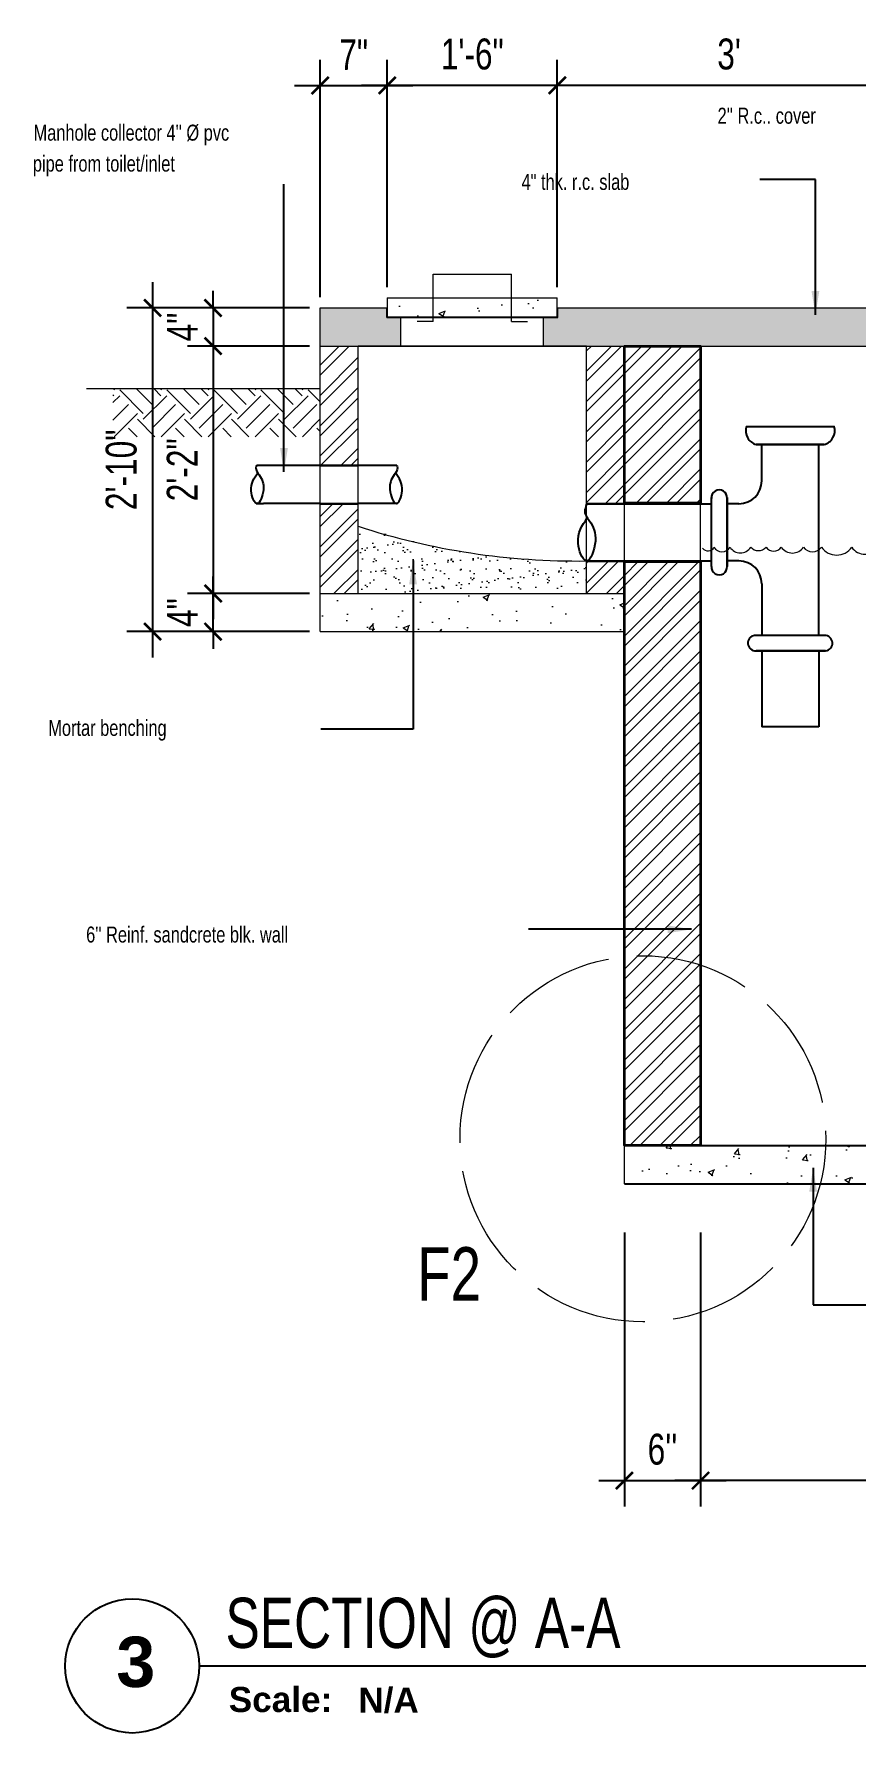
# Model space of a CAD drawing. Header units: inches. Extents: x 8351 to 42256, y 21052 to 33437.
# Drawn here: x 17139.8 to 17226.1, y 24274.4 to 24452.9 of the extents above; entities that cross this region are included whole.
import ezdxf
from ezdxf.enums import TextEntityAlignment as Align

# ---------------------------------------------------------------- set-up
doc = ezdxf.new("R2010")
doc.units = ezdxf.units.IN
doc.header["$MEASUREMENT"] = 0
doc.linetypes.add('ACAD_ISO02W100', pattern=[15, 12, -3])
for name, color, linetype, lineweight in [('A-ANNO-NOTE', 7, 'Continuous', 9), ('text', 7, 'Continuous', 9), ('wall', 7, 'Continuous', 53)]:
    doc.layers.add(name, color=color, linetype=linetype, lineweight=lineweight)
doc.styles.add('AEP', font='swisscl.ttf')
doc.styles.add('AEP style', font='swisscl.ttf')
doc.styles.add('RomanS', font='tahoma.ttf')
doc.styles.add('SANSSERIFBOLD', font='sanssb__.ttf')
doc.dimstyles.new('BB', dxfattribs={"dimscale": 20, "dimtxt": 0.18, "dimasz": 0.125, "dimexe": 0.18, "dimexo": 0.0625, "dimgap": 0.09, "dimtad": 1, "dimdec": 0, "dimzin": 0, "dimdsep": 46, "dimlunit": 4, "dimtxsty": 'RomanS', "dimblk": 'ARCHTICK', "dimcen": 0.09, "dimclrt": 4, "dimadec": 0, "dimazin": 0, "dimtfac": 1, "dimtdec": 0, "dimtofl": 0, "dimtmove": 1, "dimatfit": 3, "dimfxl": 1, "dimtolj": 1, "dimtzin": 0, "dimarcsym": 0})
doc.dimstyles.new('IB-1', dxfattribs={"dimscale": 46, "dimtxt": 0.18, "dimasz": 0.1, "dimexe": 0.15, "dimexo": 0.0625, "dimgap": 0.09, "dimtad": 1, "dimdec": 0, "dimzin": 0, "dimdsep": 46, "dimlunit": 4, "dimtxsty": 'AEP', "dimblk": 'ARCHTICK', "dimcen": 0.09, "dimdle": 0.15, "dimclrd": 8, "dimclre": 8, "dimadec": 0, "dimazin": 0, "dimtfac": 1, "dimtdec": 0, "dimtix": 1, "dimtmove": 2, "dimatfit": 3, "dimfxl": 1, "dimtolj": 1, "dimtzin": 0, "dimarcsym": 0})
pattern_1 = [(50, (-65631.3867, 142724.394), (7.17260183, -0.62752135), [0.75, -8.25]), (355, (-65631.387, 142724.394), (-1.38751334, 7.52192134), [0.6, -6.6]), (100.4514, (-65630.789, 142724.342), (5.78509382, 6.89439542), [0.6374019, -7.01142112]), (46.1842, (-65631.387, 142726.394), (10.6724105, -1.65519014), [1.125, -12.375]), (96.6356, (-65630.497, 142726.256), (9.34662706, 9.7411787), [0.9561029, -10.51713]), (351.1842, (-65631.387, 142726.394), (9.34661945, 9.741186), [0.9, -9.9]), (21, (-65630.3867, 142725.894), (5.96907052, -4.0261889), [0.75, -8.25]), (326, (-65630.387, 142725.894), (2.43315332, 7.25150045), [0.6, -6.6]), (71.4514, (-65629.889, 142725.5586), (8.4022263, 3.22530497), [0.6374019, -7.01142112]), (37.5, (-65631.3867, 142724.3941), (0.121598553, 3.32893854), [0, -6.52, 0, -6.7, 0, -6.625]), (7.5, (-65631.3867, 142724.394), (2.630695374, 3.94411712), [0, -3.82, 0, -6.37, 0, -2.525]), (327.5, (-65633.6167, 142724.3941), (5.33822436, -0.225548717), [0, -2.5, 0, -7.8, 0, -10.35]), (317.5, (-65634.6167, 142724.394), (5.8318617, 1.00104982), [0, -3.25, 0, -5.18, 0, -7.35])]
pattern_2 = [(45, (-65631.3867, 142724.3941), (-1.590990258, 1.590990258), []), (45, (-65630.326, 142724.3941), (-1.590990258, 1.590990258), [])]

# ---------------------------------------------------------------- blocks, each defined once
blk = doc.blocks.new('_ArchTick')
at = {"color": 0, "linetype": 'ByBlock', "const_width": 0.15}
blk.add_lwpolyline([(-0.5, -0.5), (0.5, 0.5)], dxfattribs=at)
blk = doc.blocks.new('*D504')
at = {"layer": 'A-ANNO-NOTE', "color": 8, "linetype": 'Continuous', "lineweight": -2, "transparency": 16777216}
for p, q in [((17158.63, 24394.13), (17158.63, 24395.93)), ((17168.76, 24394.13), (17155.93, 24394.13)), ((17158.63, 24390.13), (17158.63, 24394.13)), ((17168.76, 24390.13), (17155.93, 24390.13)), ((17158.63, 24390.13), (17158.63, 24388.33))]:
    blk.add_line(p, q, dxfattribs=at)
at = {"layer": 'Defpoints', "color": 0, "linetype": 'Continuous', "transparency": 16777216}
for p in [(17158.63, 24394.13), (17169.88, 24394.13), (17169.88, 24390.13)]:
    blk.add_point(p, dxfattribs=at)
at = {"layer": 'A-ANNO-NOTE', "color": 8, "linetype": 'Continuous', "lineweight": -2, "transparency": 16777216, "xscale": 1.8, "yscale": 1.8, "zscale": 1.8}
for p, rotation in [((17158.63, 24394.13), 270), ((17158.63, 24390.13), 90)]:
    blk.add_blockref('_ArchTick', p, dxfattribs=dict(at, rotation=rotation))
at = {"layer": 'A-ANNO-NOTE', "color": 0, "linetype": 'Continuous', "transparency": 16777216, "insert": (17155.39, 24392.13), "char_height": 3.24, "attachment_point": 5, "rotation": 90, "style": 'AEP'}
blk.add_mtext('\\A1;4"', dxfattribs=at)
blk = doc.blocks.new('*D505')
at = {"layer": 'A-ANNO-NOTE', "color": 8, "linetype": 'Continuous', "lineweight": -2, "transparency": 16777216}
for p, q in [((17158.63, 24422.83), (17158.63, 24391.43)), ((17168.76, 24420.13), (17155.93, 24420.13)), ((17168.76, 24394.13), (17155.93, 24394.13))]:
    blk.add_line(p, q, dxfattribs=at)
at = {"layer": 'Defpoints', "color": 0, "linetype": 'Continuous', "transparency": 16777216}
for p in [(17169.88, 24420.13), (17158.63, 24394.13), (17169.88, 24394.13)]:
    blk.add_point(p, dxfattribs=at)
at = {"layer": 'A-ANNO-NOTE', "color": 8, "linetype": 'Continuous', "lineweight": -2, "transparency": 16777216, "xscale": 1.8, "yscale": 1.8, "zscale": 1.8}
for p, rotation in [((17158.63, 24420.13), 90), ((17158.63, 24394.13), 270)]:
    blk.add_blockref('_ArchTick', p, dxfattribs=dict(at, rotation=rotation))
at = {"layer": 'A-ANNO-NOTE', "color": 0, "linetype": 'Continuous', "transparency": 16777216, "insert": (17155.38, 24407.13), "char_height": 3.24, "attachment_point": 5, "rotation": 90, "style": 'AEP'}
blk.add_mtext('\\A1;2\'-2"', dxfattribs=at)
blk = doc.blocks.new('*D506')
at = {"layer": 'A-ANNO-NOTE', "color": 8, "linetype": 'Continuous', "lineweight": -2, "transparency": 16777216}
for p, q in [((17158.63, 24424.13), (17158.63, 24425.93)), ((17168.76, 24424.13), (17155.93, 24424.13)), ((17158.63, 24424.13), (17158.63, 24420.13)), ((17168.76, 24420.13), (17155.93, 24420.13)), ((17158.63, 24420.13), (17158.63, 24418.33))]:
    blk.add_line(p, q, dxfattribs=at)
at = {"layer": 'Defpoints', "color": 0, "linetype": 'Continuous', "transparency": 16777216}
for p in [(17169.88, 24424.13), (17158.63, 24420.13), (17169.88, 24420.13)]:
    blk.add_point(p, dxfattribs=at)
at = {"layer": 'A-ANNO-NOTE', "color": 8, "linetype": 'Continuous', "lineweight": -2, "transparency": 16777216, "xscale": 1.8, "yscale": 1.8, "zscale": 1.8}
for p, rotation in [((17158.63, 24424.13), 270), ((17158.63, 24420.13), 90)]:
    blk.add_blockref('_ArchTick', p, dxfattribs=dict(at, rotation=rotation))
at = {"layer": 'A-ANNO-NOTE', "color": 0, "linetype": 'Continuous', "transparency": 16777216, "insert": (17155.39, 24422.13), "char_height": 3.24, "attachment_point": 5, "rotation": 90, "style": 'AEP'}
blk.add_mtext('\\A1;4"', dxfattribs=at)
blk = doc.blocks.new('*D507')
at = {"layer": 'A-ANNO-NOTE', "color": 8, "linetype": 'Continuous', "lineweight": -2, "transparency": 16777216}
for p, q in [((17152.26, 24426.83), (17152.26, 24387.43)), ((17168.76, 24424.13), (17149.56, 24424.13)), ((17168.76, 24390.13), (17149.56, 24390.13))]:
    blk.add_line(p, q, dxfattribs=at)
at = {"layer": 'Defpoints', "color": 0, "linetype": 'Continuous', "transparency": 16777216}
for p in [(17169.88, 24424.13), (17152.26, 24390.13), (17169.88, 24390.13)]:
    blk.add_point(p, dxfattribs=at)
at = {"layer": 'A-ANNO-NOTE', "color": 8, "linetype": 'Continuous', "lineweight": -2, "transparency": 16777216, "xscale": 1.8, "yscale": 1.8, "zscale": 1.8}
for p, rotation in [((17152.26, 24424.13), 90), ((17152.26, 24390.13), 270)]:
    blk.add_blockref('_ArchTick', p, dxfattribs=dict(at, rotation=rotation))
at = {"layer": 'A-ANNO-NOTE', "color": 0, "linetype": 'Continuous', "transparency": 16777216, "insert": (17148.98, 24407.13), "char_height": 3.24, "attachment_point": 5, "rotation": 90, "style": 'AEP'}
blk.add_mtext('\\A1;2\'-10"', dxfattribs=at)
blk = doc.blocks.new('*D509')
at = {"layer": 'A-ANNO-NOTE', "color": 8, "linetype": 'Continuous', "lineweight": -2, "transparency": 16777216}
for p, q in [((17169.88, 24425.25), (17169.88, 24450.21)), ((17176.94, 24426.32), (17176.94, 24450.21)), ((17167.18, 24447.51), (17179.64, 24447.51))]:
    blk.add_line(p, q, dxfattribs=at)
at = {"layer": 'Defpoints', "color": 0, "linetype": 'Continuous', "transparency": 16777216}
for p in [(17176.94, 24447.51), (17176.94, 24425.19), (17169.88, 24424.13)]:
    blk.add_point(p, dxfattribs=at)
at = {"layer": 'A-ANNO-NOTE', "color": 8, "linetype": 'Continuous', "lineweight": -2, "transparency": 16777216, "xscale": 1.8, "yscale": 1.8, "zscale": 1.8, "rotation": 180}
blk.add_blockref('_ArchTick', (17169.88, 24447.51), dxfattribs=at)
at = {"layer": 'A-ANNO-NOTE', "color": 8, "linetype": 'Continuous', "lineweight": -2, "transparency": 16777216, "xscale": 1.8, "yscale": 1.8, "zscale": 1.8}
blk.add_blockref('_ArchTick', (17176.94, 24447.51), dxfattribs=at)
at = {"layer": 'A-ANNO-NOTE', "color": 0, "linetype": 'Continuous', "transparency": 16777216, "insert": (17173.41, 24450.75), "char_height": 3.24, "attachment_point": 5, "style": 'AEP'}
blk.add_mtext('\\A1;7"', dxfattribs=at)
blk = doc.blocks.new('*D495')
at = {"layer": 'A-ANNO-NOTE', "color": 8, "linetype": 'Continuous', "lineweight": -2, "transparency": 16777216}
for p, q in [((17176.94, 24427.44), (17176.94, 24450.21)), ((17194.82, 24426.32), (17194.82, 24450.21)), ((17197.52, 24447.51), (17174.24, 24447.51))]:
    blk.add_line(p, q, dxfattribs=at)
at = {"layer": 'Defpoints', "color": 0, "linetype": 'Continuous', "transparency": 16777216}
for p in [(17176.94, 24447.51), (17176.94, 24426.32), (17194.82, 24425.19)]:
    blk.add_point(p, dxfattribs=at)
at = {"layer": 'A-ANNO-NOTE', "color": 8, "linetype": 'Continuous', "lineweight": -2, "transparency": 16777216, "xscale": 1.8, "yscale": 1.8, "zscale": 1.8, "rotation": 180}
blk.add_blockref('_ArchTick', (17176.94, 24447.51), dxfattribs=at)
at = {"layer": 'A-ANNO-NOTE', "color": 8, "linetype": 'Continuous', "lineweight": -2, "transparency": 16777216, "xscale": 1.8, "yscale": 1.8, "zscale": 1.8}
blk.add_blockref('_ArchTick', (17194.82, 24447.51), dxfattribs=at)
at = {"layer": 'A-ANNO-NOTE', "color": 0, "linetype": 'Continuous', "transparency": 16777216, "insert": (17185.88, 24450.79), "char_height": 3.24, "attachment_point": 5, "style": 'AEP'}
blk.add_mtext('\\A1;1\'-6"', dxfattribs=at)
blk = doc.blocks.new('*D461')
at = {"layer": 'A-ANNO-NOTE', "color": 8, "linetype": 'Continuous', "lineweight": -2, "transparency": 16777216}
for p, q in [((17201.88, 24327), (17201.88, 24298.24)), ((17209.88, 24327), (17209.88, 24298.24)), ((17199.18, 24300.94), (17212.58, 24300.94))]:
    blk.add_line(p, q, dxfattribs=at)
at = {"layer": 'Defpoints', "color": 0, "linetype": 'Continuous', "transparency": 16777216}
for p in [(17201.88, 24328.13), (17209.88, 24328.13), (17209.88, 24300.94)]:
    blk.add_point(p, dxfattribs=at)
at = {"layer": 'A-ANNO-NOTE', "color": 8, "linetype": 'Continuous', "lineweight": -2, "transparency": 16777216, "xscale": 1.8, "yscale": 1.8, "zscale": 1.8, "rotation": 180}
blk.add_blockref('_ArchTick', (17201.88, 24300.94), dxfattribs=at)
at = {"layer": 'A-ANNO-NOTE', "color": 8, "linetype": 'Continuous', "lineweight": -2, "transparency": 16777216, "xscale": 1.8, "yscale": 1.8, "zscale": 1.8}
blk.add_blockref('_ArchTick', (17209.88, 24300.94), dxfattribs=at)
at = {"layer": 'A-ANNO-NOTE', "color": 0, "linetype": 'Continuous', "transparency": 16777216, "insert": (17205.88, 24304.22), "char_height": 3.24, "attachment_point": 5, "style": 'AEP'}
blk.add_mtext("\\A1;6''", dxfattribs=at)
blk = doc.blocks.new('*D462')
at = {"layer": 'A-ANNO-NOTE', "color": 8, "linetype": 'Continuous', "lineweight": -2, "transparency": 16777216}
for p, q in [((17269.88, 24327), (17269.88, 24298.24)), ((17209.88, 24317.47), (17209.88, 24298.24)), ((17272.58, 24300.94), (17207.18, 24300.94))]:
    blk.add_line(p, q, dxfattribs=at)
at = {"layer": 'Defpoints', "color": 0, "linetype": 'Continuous', "transparency": 16777216}
for p in [(17269.88, 24328.13), (17209.88, 24318.6), (17209.88, 24300.94)]:
    blk.add_point(p, dxfattribs=at)
at = {"layer": 'A-ANNO-NOTE', "color": 8, "linetype": 'Continuous', "lineweight": -2, "transparency": 16777216, "xscale": 1.8, "yscale": 1.8, "zscale": 1.8, "rotation": 180}
blk.add_blockref('_ArchTick', (17209.88, 24300.94), dxfattribs=at)
at = {"layer": 'A-ANNO-NOTE', "color": 8, "linetype": 'Continuous', "lineweight": -2, "transparency": 16777216, "xscale": 1.8, "yscale": 1.8, "zscale": 1.8}
blk.add_blockref('_ArchTick', (17269.88, 24300.94), dxfattribs=at)
at = {"layer": 'A-ANNO-NOTE', "color": 0, "linetype": 'Continuous', "transparency": 16777216, "insert": (17239.88, 24304.22), "char_height": 3.24, "attachment_point": 5, "style": 'AEP'}
blk.add_mtext("\\A1;6'-0''", dxfattribs=at)
blk = doc.blocks.new('*D500')
at = {"layer": 'A-ANNO-NOTE', "color": 8, "linetype": 'Continuous', "lineweight": -2, "transparency": 16777216}
for p, q in [((17194.82, 24426.32), (17194.82, 24450.21)), ((17230.94, 24426.32), (17230.94, 24450.21)), ((17233.64, 24447.51), (17192.12, 24447.51))]:
    blk.add_line(p, q, dxfattribs=at)
at = {"layer": 'Defpoints', "color": 0, "linetype": 'Continuous', "transparency": 16777216}
for p in [(17194.82, 24447.51), (17194.82, 24425.19), (17230.94, 24425.19)]:
    blk.add_point(p, dxfattribs=at)
at = {"layer": 'A-ANNO-NOTE', "color": 8, "linetype": 'Continuous', "lineweight": -2, "transparency": 16777216, "xscale": 1.8, "yscale": 1.8, "zscale": 1.8, "rotation": 180}
blk.add_blockref('_ArchTick', (17194.82, 24447.51), dxfattribs=at)
at = {"layer": 'A-ANNO-NOTE', "color": 8, "linetype": 'Continuous', "lineweight": -2, "transparency": 16777216, "xscale": 1.8, "yscale": 1.8, "zscale": 1.8}
blk.add_blockref('_ArchTick', (17230.94, 24447.51), dxfattribs=at)
at = {"layer": 'A-ANNO-NOTE', "color": 0, "linetype": 'Continuous', "transparency": 16777216, "insert": (17212.88, 24450.79), "char_height": 3.24, "attachment_point": 5, "style": 'AEP'}
blk.add_mtext("\\A1;3'", dxfattribs=at)
blk = doc.blocks.new('*U419')
blk.add_line((0.8423, -0.5126), (3.7919, -0.5126))
at = {"lineweight": 25}
blk.add_circle((0.5923, -0.5126), 0.25, dxfattribs=at)
at = {"insert": (0.9523, -0.5907), "char_height": 0.09375, "width": 0.391625, "attachment_point": 1, "style": 'SANSSERIFBOLD'}
blk.add_mtext('Scale: ', dxfattribs=at)
at = {"ltscale": 15, "style": 'SANSSERIFBOLD', "flags": 8}
blk.add_attdef('VIEWNAME', text='', height=0.1875, dxfattribs=at).set_placement((0.9422, -0.5109), align=Align.BOTTOM_LEFT)
blk.add_attdef('#', text='', height=0.1875, dxfattribs=at).set_placement((0.5922, -0.5109), align=Align.MIDDLE_CENTER)
blk.add_attdef('VPSCALE', text='', height=0.0938, dxfattribs=at).set_placement((1.3617, -0.589), align=Align.TOP_LEFT)

msp = doc.modelspace()

# ---------------------------------------------------------------- hatches: boundary and pattern name
at = {"layer": 'A-ANNO-NOTE', "linetype": 'Continuous'}
h = msp.add_hatch(dxfattribs=at)
h.set_pattern_fill('AR-CONC', color=0, style=0)
h.set_pattern_definition(pattern_1)
h.paths.add_polyline_path([(17181.76, 24423.19), (17181.76, 24425.19), (17176.94, 24425.19), (17176.94, 24423.19)])
h.paths.add_polyline_path([(17181.76, 24425.19), (17181.76, 24423.19), (17190, 24423.19), (17190, 24425.19)])
h.paths.add_polyline_path([(17190, 24425.19), (17190, 24423.19), (17194.82, 24423.19), (17194.82, 24425.19)])
h = msp.add_hatch(dxfattribs=at)
h.set_pattern_fill('AR-CONC', color=0, style=0)
h.set_pattern_definition(pattern_1)
h.paths.add_polyline_path([(17178.38, 24420.13), (17178.38, 24423.13), (17176.88, 24423.13), (17176.88, 24424.13), (17173.88, 24424.13), (17169.88, 24424.13), (17169.88, 24420.13)])
h.paths.add_polyline_path([(17232.38, 24420.13), (17232.38, 24423.13), (17230.88, 24423.13), (17230.88, 24424.13), (17194.88, 24424.13), (17194.88, 24423.13), (17193.38, 24423.13), (17193.38, 24420.13), (17197.88, 24420.13)])
h.paths.add_polyline_path([(17300.38, 24420.13), (17300.38, 24423.13), (17298.88, 24423.13), (17298.88, 24424.13), (17248.88, 24424.13), (17248.88, 24423.13), (17248.88, 24420.13)])
h.paths.add_polyline_path([(17247.38, 24420.13), (17248.88, 24420.13), (17248.88, 24423.13), (17247.38, 24423.13)])
h.paths.add_polyline_path([(17320.1, 24420.13), (17320.1, 24424.13), (17316.88, 24424.13), (17316.88, 24423.13), (17315.38, 24423.13), (17315.38, 24420.13)])
h.paths.add_polyline_path([(17324.16, 24424.13), (17324.16, 24420.13), (17345.88, 24420.13), (17345.88, 24424.13)])
h = msp.add_hatch(dxfattribs=at)
h.set_pattern_fill('ANSI32', color=0, scale=6, style=0)
h.set_pattern_definition(pattern_2)
h.paths.add_polyline_path([(17169.88, 24407.65), (17173.88, 24407.65), (17173.88, 24420.13), (17169.88, 24420.13)])
h.paths.add_polyline_path([(17169.88, 24394.13), (17173.88, 24394.13), (17173.88, 24403.53), (17169.88, 24403.53)])
h.paths.add_polyline_path([(17197.88, 24403.62), (17201.88, 24403.62), (17201.88, 24420.13), (17197.88, 24420.13)])
h.paths.add_polyline_path([(17197.88, 24397.49), (17197.88, 24394.13), (17201.88, 24394.13), (17201.88, 24397.49)])
h = msp.add_hatch(dxfattribs=at)
h.set_pattern_fill('ANSI32', color=0, scale=6, style=0)
h.set_pattern_definition(pattern_2)
h.paths.add_polyline_path([(17209.88, 24420.13), (17201.88, 24420.13), (17201.88, 24403.62), (17209.88, 24403.62)])
h.paths.add_polyline_path([(17201.88, 24355.98, -0.105805), (17209.88, 24355.1), (17209.88, 24397.49), (17201.88, 24397.49)])
h.paths.add_polyline_path([(17209.88, 24355.1, 0.105805), (17201.88, 24355.98), (17201.88, 24336.13), (17209.88, 24336.13)])
h = msp.add_hatch(dxfattribs=at)
h.set_pattern_fill('EARTH', color=0, scale=14, angle=45, style=0)
h.set_pattern_definition([(45, (-65631.3867, 142724.394), (4e-16, 4.94974747), [3.5, -3.5]), (45, (-65632.3147, 142725.3222), (4e-16, 4.94974747), [3.5, -3.5]), (45, (-65633.2428, 142726.2503), (4e-16, 4.94974747), [3.5, -3.5]), (135, (-65633.2428, 142726.869), (-4.94974747, 4e-16), [3.5, -3.5]), (135, (-65632.3147, 142727.797), (-4.94974747, 4e-16), [3.5, -3.5]), (135, (-65631.3867, 142728.725), (-4.94974747, 4e-16), [3.5, -3.5])])
h.paths.add_polyline_path([(17169.88, 24415.64), (17148.09, 24415.64), (17148.09, 24410.61), (17169.88, 24410.61)])
h = msp.add_hatch(dxfattribs=at)
h.set_pattern_fill('AR-SAND', color=0, style=0)
h.set_pattern_definition([(37.5, (-65631.3867, 142724.3941), (-0.062993358, 1.926823769), [0, -1.52, 0, -1.7, 0, -1.625]), (7.5, (-65631.3867, 142724.3941), (1.769776705, 2.822146065), [0, -0.82, 0, -1.37, 0, -0.525]), (327.5, (-65632.6167, 142724.3941), (3.114141862, 0.005659054), [0, -0.5, 0, -1.8, 0, -2.35]), (317.5, (-65632.6167, 142724.3941), (3.006126605, 0.877675565), [0, -0.25, 0, -1.18, 0, -1.35])])
h.paths.add_polyline_path([(17197.88, 24397.56), (17195.65, 24397.56), (17193.11, 24397.65), (17191.94, 24397.72), (17188.35, 24398.05), (17182.27, 24399), (17173.88, 24401.2), (17173.88, 24394.13), (17197.88, 24394.13)])
h = msp.add_hatch(dxfattribs=at)
h.set_pattern_fill('AR-CONC', color=0, style=0)
h.set_pattern_definition(pattern_1)
h.paths.add_polyline_path([(17201.88, 24390.13), (17201.88, 24394.13), (17169.88, 24394.13), (17169.88, 24390.13)])
h = msp.add_hatch(dxfattribs=at)
h.set_pattern_fill('AR-CONC', color=0, style=0)
h.set_pattern_definition(pattern_1)
h.paths.add_polyline_path([(17201.88, 24336.13), (17201.88, 24332.13), (17285.88, 24332.13), (17285.88, 24336.13)])
h.paths.add_polyline_path([(17345.88, 24332.13), (17345.88, 24336.13), (17329.88, 24336.13), (17329.88, 24332.13)])

# ---------------------------------------------------------------- linework, layer by layer
at = {"color": 0, "lineweight": 35}
for points in [[(17209.88, 24403.62), (17201.88, 24403.62), (17201.88, 24420.13), (17209.88, 24420.13)], [(17209.88, 24336.13), (17201.88, 24336.13), (17201.88, 24397.49), (17209.88, 24397.49)]]:
    msp.add_lwpolyline(points, close=True, dxfattribs=at)
at = {"layer": 'A-ANNO-NOTE', "color": 0, "linetype": 'Continuous'}
for p, q in [((17181.76, 24422.7), (17181.76, 24427.69)), ((17181.76, 24427.69), (17190, 24427.69)), ((17190, 24422.7), (17190, 24427.69)), ((17176.94, 24425.19), (17194.82, 24425.19)), ((17176.94, 24425.19), (17176.94, 24423.19)), ((17194.82, 24423.19), (17194.82, 24425.19)), ((17169.88, 24407.65), (17169.88, 24424.13)), ((17169.88, 24424.13), (17176.94, 24424.13)), ((17173.88, 24424.13), (17176.88, 24424.13)), ((17176.88, 24424.13), (17176.94, 24424.13)), ((17176.88, 24423.13), (17176.88, 24424.13)), ((17176.88, 24423.13), (17178.38, 24423.13)), ((17176.94, 24423.19), (17194.82, 24423.19)), ((17178.38, 24423.13), (17193.38, 24423.13)), ((17178.38, 24420.13), (17178.38, 24423.13)), ((17181.76, 24422.7), (17180.07, 24422.7)), ((17190, 24422.7), (17191.69, 24422.7)), ((17193.38, 24423.13), (17194.88, 24423.13)), ((17193.38, 24420.13), (17193.38, 24423.13)), ((17194.82, 24424.13), (17230.88, 24424.13)), ((17194.82, 24424.13), (17194.88, 24424.13)), ((17194.88, 24424.13), (17197.88, 24424.13)), ((17194.88, 24423.13), (17194.88, 24424.13)), ((17169.88, 24420.13), (17232.38, 24420.13)), ((17173.88, 24407.65), (17173.88, 24420.13)), ((17178.38, 24420.13), (17173.88, 24420.13)), ((17193.38, 24420.13), (17178.38, 24420.13)), ((17197.88, 24420.13), (17193.38, 24420.13)), ((17197.88, 24403.62), (17197.88, 24420.13)), ((17201.88, 24403.62), (17201.88, 24420.13)), ((17209.88, 24403.62), (17209.88, 24420.13)), ((17169.88, 24415.64), (17145.32, 24415.64)), ((17169.88, 24403.53), (17169.88, 24407.65)), ((17169.88, 24407.65), (17173.88, 24407.65)), ((17173.88, 24403.53), (17173.88, 24407.65)), ((17169.88, 24394.13), (17169.88, 24403.53)), ((17169.88, 24403.53), (17173.88, 24403.53)), ((17173.88, 24394.13), (17173.88, 24403.53)), ((17197.88, 24397.49), (17197.88, 24403.62)), ((17197.88, 24403.62), (17209.88, 24403.62)), ((17201.88, 24397.49), (17201.88, 24403.62)), ((17209.88, 24397.49), (17209.88, 24403.62)), ((17197.88, 24394.13), (17197.88, 24397.49)), ((17197.88, 24397.49), (17209.88, 24397.49)), ((17201.88, 24332.13), (17201.88, 24397.49)), ((17209.88, 24336.13), (17209.88, 24397.49)), ((17169.88, 24390.13), (17169.88, 24394.13)), ((17169.88, 24394.13), (17201.88, 24394.13)), ((17169.88, 24390.13), (17201.88, 24390.13))]:
    msp.add_line(p, q, dxfattribs=at)
msp.add_lwpolyline([(17210.1, 24398.91, 0.588335), (17211.29, 24399, 0.557896), (17212.98, 24399, 0.547755), (17215.16, 24399, 0.439121), (17216.77, 24399, 0.520567), (17218.36, 24399, 0.520567), (17220.71, 24399, 0.520567), (17222.59, 24399, 0.520567), (17225.78, 24399, 0.520567), (17228.6, 24399, 0.520567), (17230.95, 24399, 0.520567), (17233.96, 24399, 0.520567), (17236.21, 24399, 0.520567), (17237.9, 24399, -0.092922), (17240.88, 24398.63, -0.289935)], format="xyb", dxfattribs=at)
at = {"layer": 'A-ANNO-NOTE', "color": 0, "linetype": 'ACAD_ISO02W100'}
msp.add_circle((17203.82, 24336.85), 19.23, dxfattribs=at)
at = {"layer": 'A-ANNO-NOTE', "color": 0, "linetype": 'Continuous'}
msp.add_arc((17196.91, 24472.09), 74.54, 252.0021, 270.7437, dxfattribs=at)
at = {"layer": 'wall', "color": 0, "lineweight": 25, "ltscale": 10}
for p, q in [((17214.69, 24411.67), (17223.95, 24411.67)), ((17222.89, 24409.78), (17215.74, 24409.78)), ((17215.74, 24409.78), (17222.89, 24409.78)), ((17216.32, 24405.96), (17216.32, 24409.78)), ((17222.32, 24389.73), (17222.32, 24409.78)), ((17169.88, 24407.59), (17163.21, 24407.59)), ((17169.88, 24407.59), (17173.88, 24407.59)), ((17177.93, 24407.59), (17173.88, 24407.59)), ((17163.17, 24403.59), (17163.93, 24403.59)), ((17169.88, 24403.59), (17163.93, 24403.59)), ((17169.88, 24403.59), (17173.88, 24403.59)), ((17178.03, 24403.59), (17173.88, 24403.59)), ((17197.88, 24403.56), (17201.81, 24403.56)), ((17201.81, 24403.56), (17209.88, 24403.56)), ((17209.88, 24403.56), (17211.02, 24403.56)), ((17211.02, 24396.98), (17211.02, 24404.23)), ((17212.68, 24404.23), (17212.68, 24396.98)), ((17212.68, 24396.98), (17212.68, 24404.23)), ((17213.92, 24403.56), (17212.68, 24403.56)), ((17197.88, 24397.56), (17201.81, 24397.56)), ((17201.81, 24397.56), (17209.88, 24397.56)), ((17209.88, 24397.56), (17211.02, 24397.56)), ((17213.92, 24397.56), (17212.68, 24397.56)), ((17216.32, 24395.16), (17216.32, 24389.73)), ((17223.07, 24389.73), (17215.52, 24389.73)), ((17215.73, 24388.13), (17223.01, 24388.13)), ((17223.01, 24388.13), (17215.73, 24388.13)), ((17216.32, 24388.13), (17216.32, 24380.13)), ((17222.32, 24388.13), (17222.32, 24380.13)), ((17222.32, 24380.13), (17216.32, 24380.13)), ((17201.88, 24336.13), (17285.88, 24336.13)), ((17201.88, 24332.13), (17285.88, 24332.13))]:
    msp.add_line(p, q, dxfattribs=at)
for centre, radius, start, end in [((17216.15, 24411.25), 1.52, 164.0681, 254.4463), ((17222.48, 24411.25), 1.52, 285.5537, 15.9319), ((17211.85, 24404.18), 0.831, 356.577, 183.423), ((17213.92, 24405.96), 2.4, 270, 0), ((17211.85, 24396.93), 0.831, 176.577, 3.423), ((17213.92, 24395.16), 2.4, 0, 90), ((17215.66, 24388.93), 0.807, 95.5989, 274.7674), ((17215.66, 24388.93), 0.807, 95.5989, 274.7674), ((17222.94, 24388.93), 0.807, 265.2323, 80.4662), ((17222.94, 24388.93), 0.807, 265.2323, 80.4662)]:
    msp.add_arc(centre, radius, start, end, dxfattribs=at)
for points, knots in [([(17163.21, 24407.59), (17163.17, 24407.51), (17163.04, 24407.17), (17163.7, 24406.35), (17164.17, 24405.26), (17163.28, 24402.79), (17162.29, 24405.32), (17162.94, 24406.26), (17163.32, 24406.8)], [0.096396, 0.096396, 0.096396, 0.096396, 0.341043, 1.11185, 2.633872, 4.169455, 5.54977, 7.453724, 7.453724, 7.453724, 7.453724]), ([(17177.93, 24407.59), (17177.97, 24407.51), (17178.1, 24407.17), (17177.44, 24406.35), (17176.97, 24405.26), (17177.86, 24402.79), (17178.85, 24405.32), (17178.19, 24406.26), (17177.82, 24406.8)], [0.096396, 0.096396, 0.096396, 0.096396, 0.341043, 1.11185, 2.633872, 4.169455, 5.54977, 7.453724, 7.453724, 7.453724, 7.453724]), ([(17197.88, 24403.56), (17197.8, 24403.16), (17197.54, 24402.64), (17198.5, 24401.44), (17199.16, 24399.91), (17198.32, 24397.53), (17197.88, 24397.56)], [0, 0, 0, 0, 0.704635, 2.29721, 5.441884, 8.591125, 8.591125, 8.591125, 8.591125]), ([(17197.84, 24397.56), (17197.46, 24397.64), (17196.53, 24400.01), (17197.44, 24401.31), (17197.97, 24402.07)], [8.680952, 8.680952, 8.680952, 8.680952, 11.435892, 15.369681, 15.369681, 15.369681, 15.369681])]:
    msp.add_open_spline(points, degree=3, knots=knots, dxfattribs=at)

# ---------------------------------------------------------------- block references
at = {"color": 0, "lineweight": 9}
ref = msp.add_blockref('*U419', (17133.44, 24295.92), dxfattribs=dict(at, xscale=28.18360765786117, yscale=28.18360765786117, zscale=28.18360765786117))
ref.add_attrib('#', '3', dxfattribs={"ltscale": 15, "height": 5.28, "style": 'SANSSERIFBOLD'}).set_placement((17150.5, 24281.91), align=Align.MIDDLE_CENTER)
ref.add_attrib('VIEWNAME', 'SECTION @ A-A', dxfattribs={"ltscale": 15, "height": 5.2747, "style": 'AEP style'}).set_placement((17159.93, 24281.78), align=Align.BOTTOM_LEFT)
ref.add_attrib('VPSCALE', 'N/A', dxfattribs={"ltscale": 15, "height": 2.642, "style": 'SANSSERIFBOLD'}).set_placement((17173.9, 24279.2), align=Align.TOP_LEFT)

# ---------------------------------------------------------------- texts
at = {"color": 0, "style": 'AEP style'}
for s, p in [("2'' R.c.. cover", (17211.67, 24443.49)), ("Manhole collector 4'' %%C pvc", (17139.75, 24441.71)), ('pipe from toilet/inlet', (17139.68, 24438.46)), ('4" thk. r.c. slab', (17191.06, 24436.54)), ('Mortar benching', (17141.3, 24379.18)), ("6'' Reinf. sandcrete blk. wall", (17145.28, 24357.47))]:
    msp.add_text(s, height=1.68, dxfattribs=at).set_placement(p)
at = {"layer": 'text', "color": 0, "style": 'AEP style'}
msp.add_text('F2', height=5.599, dxfattribs=at).set_placement((17180.1, 24319.86))

# ---------------------------------------------------------------- dimensions: what is measured, and where the dimension line sits
at = {"layer": 'A-ANNO-NOTE', "color": 0, "linetype": 'Continuous'}
for base, p1, p2, picture, middle in [((17176.94, 24447.51), (17169.88, 24424.13), (17176.94, 24425.19), '*D509', (17173.41, 24450.75)), ((17176.94, 24447.51), (17194.82, 24425.19), (17176.94, 24426.32), '*D495', (17185.88, 24450.79)), ((17194.82, 24447.51), (17230.94, 24425.19), (17194.82, 24425.19), '*D500', (17212.88, 24450.79))]:
    dim = msp.add_linear_dim(base=base, p1=p1, p2=p2, dimstyle='IB-1', override={"dimscale": 18}, dxfattribs=at)
    dim.commit()
    dim.dimension.update_dxf_attribs({"geometry": picture, "text_midpoint": middle})
for base, p1, p2, picture, middle in [((17152.26, 24390.13), (17169.88, 24424.13), (17169.88, 24390.13), '*D507', (17148.98, 24407.13)), ((17158.63, 24420.13), (17169.88, 24424.13), (17169.88, 24420.13), '*D506', (17155.39, 24422.13)), ((17158.63, 24394.13), (17169.88, 24420.13), (17169.88, 24394.13), '*D505', (17155.38, 24407.13)), ((17158.63, 24394.13), (17169.88, 24390.13), (17169.88, 24394.13), '*D504', (17155.39, 24392.13))]:
    dim = msp.add_linear_dim(base=base, p1=p1, p2=p2, angle=90, dimstyle='IB-1', override={"dimscale": 18}, dxfattribs=at)
    dim.commit()
    dim.dimension.update_dxf_attribs({"geometry": picture, "text_midpoint": middle})
for p1, p2, text, picture, middle in [((17201.88, 24328.13), (17209.88, 24328.13), "6''", '*D461', (17205.88, 24304.22)), ((17269.88, 24328.13), (17209.88, 24318.6), "6'-0''", '*D462', (17239.88, 24304.22))]:
    dim = msp.add_linear_dim(base=(17209.88, 24300.94), p1=p1, p2=p2, text=text, dimstyle='IB-1', override={"dimscale": 18}, dxfattribs=at)
    dim.commit()
    dim.dimension.update_dxf_attribs({"geometry": picture, "text_midpoint": middle})

# ---------------------------------------------------------------- leaders
for points in [[(17166.08, 24406.93), (17166.08, 24437.13)], [(17221.96, 24423.42), (17221.96, 24437.62), (17216.13, 24437.62)], [(17179.65, 24397.6), (17179.65, 24379.89), (17169.95, 24379.89)], [(17208.94, 24358.86), (17191.79, 24358.86)], [(17221.72, 24333.79), (17221.72, 24319.4), (17232.61, 24319.4)]]:
    msp.add_leader(points, dimstyle='BB', dxfattribs=at)

doc.saveas('drawing.dxf')
